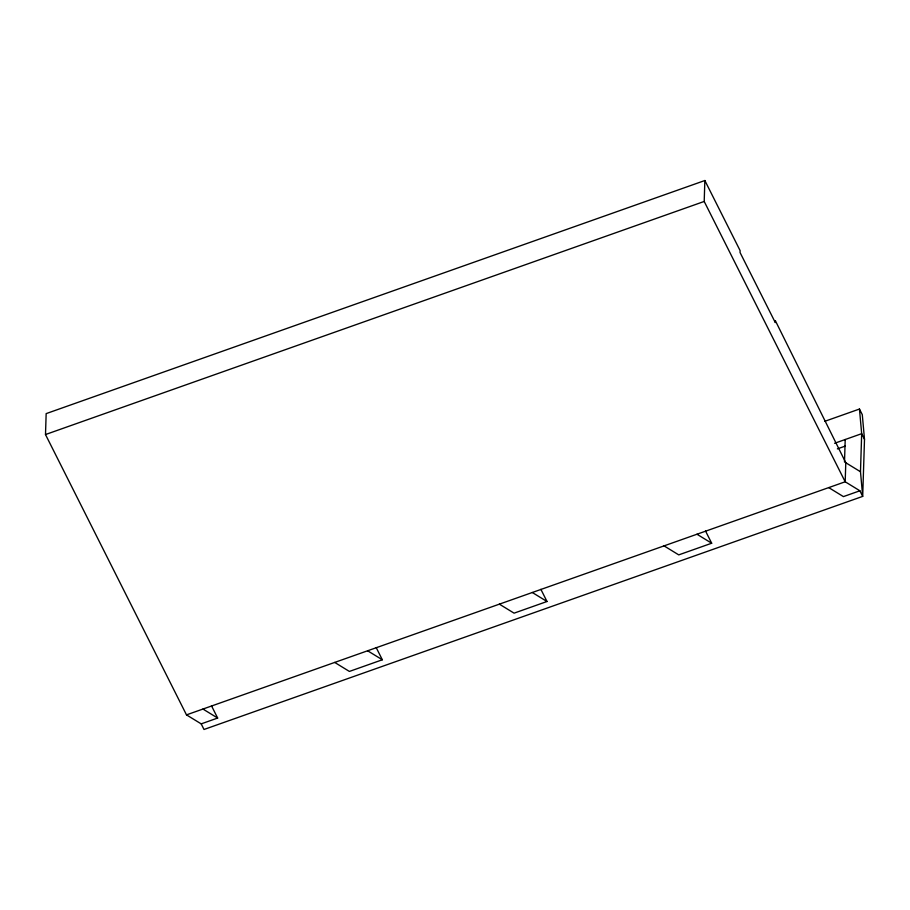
<?xml version="1.0" encoding="UTF-8"?>
<svg xmlns="http://www.w3.org/2000/svg" width="910" height="910" viewBox="0 0 910 910"><rect width="100%" height="100%" fill="white"/><g stroke="black" fill="none" stroke-linecap="round" stroke-linejoin="round"><path stroke-width="1.36" d="M45.5 434.548L46.16 413.618L704.852 180.521L740.103 250.603L740.046 252.502L775.297 322.584L775.354 320.684L845.788 462.746L845.185 481.777L859.882 490.786L862.703 496.382L204.011 729.479L201.19 723.871L186.493 714.873L45.5 434.548L704.203 201.451L704.852 180.521M844.503 462.075L845.208 439.519M859.461 409.045L862.282 414.653L864.5 439.291L862.703 496.382L860.485 471.744L861.679 433.683L859.461 409.045L824.653 421.364M834.572 443.284L861.679 433.683L864.5 439.291M837.382 448.892L845.367 446.059M186.493 714.873L845.185 481.777L704.203 201.451M201.19 723.871L217.649 718.047L211.53 705.864M376.194 647.59L382.325 659.773L349.394 671.432L334.698 662.423M540.87 589.316L547.001 601.499L514.07 613.158L499.374 604.149M705.546 531.042L711.677 543.225L678.746 554.884L664.05 545.875M859.882 490.786L843.422 496.61L828.726 487.601M845.788 462.746L860.485 471.744M696.98 534.227L711.677 543.225M532.304 592.501L547.001 601.499M367.629 650.775L382.325 659.773M202.953 709.049L217.649 718.047"/></g></svg>
